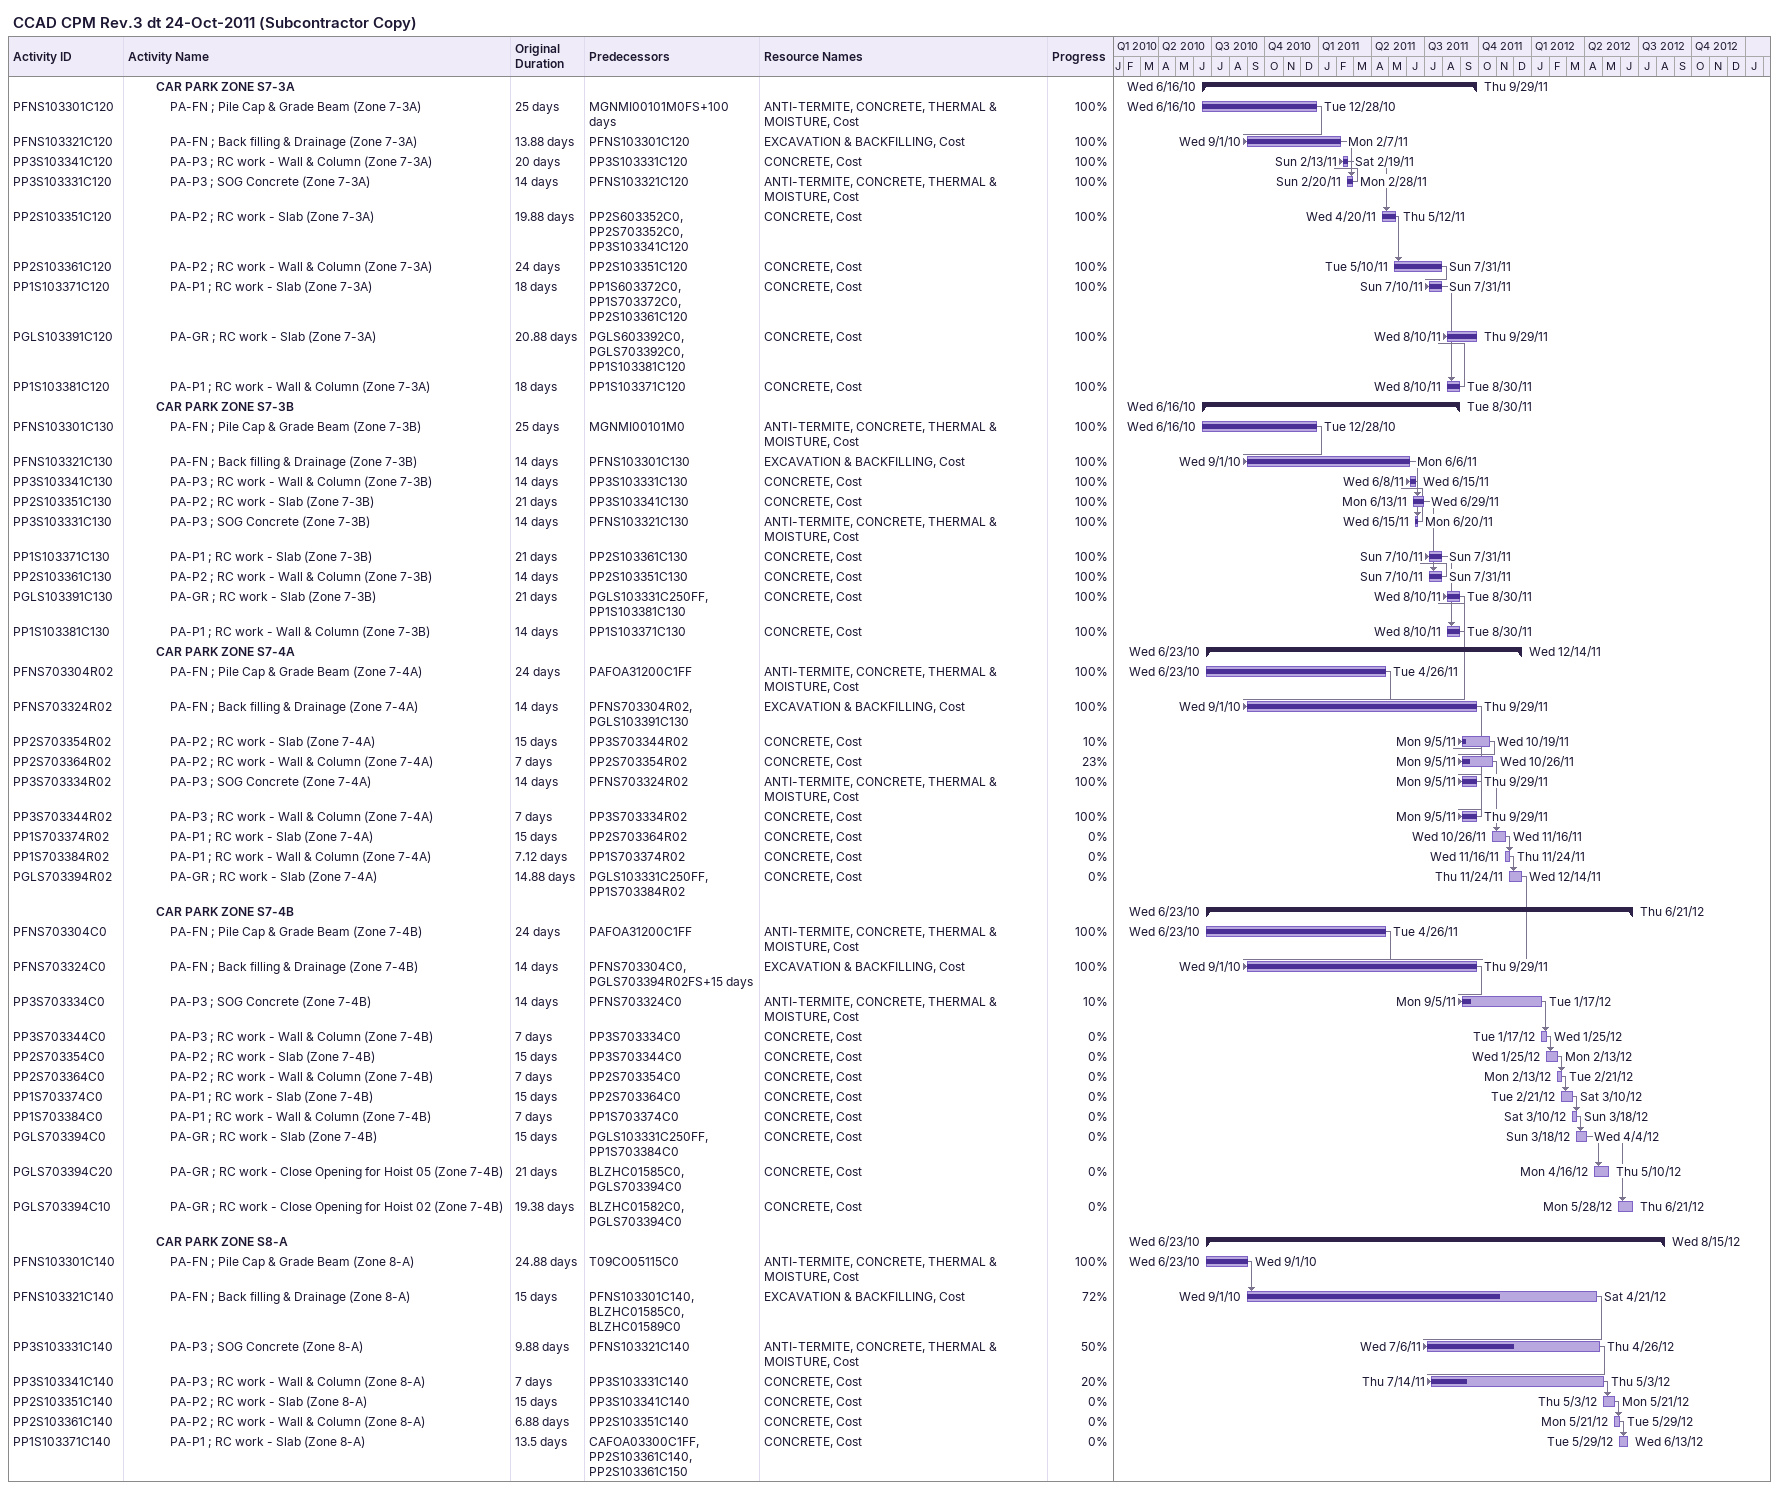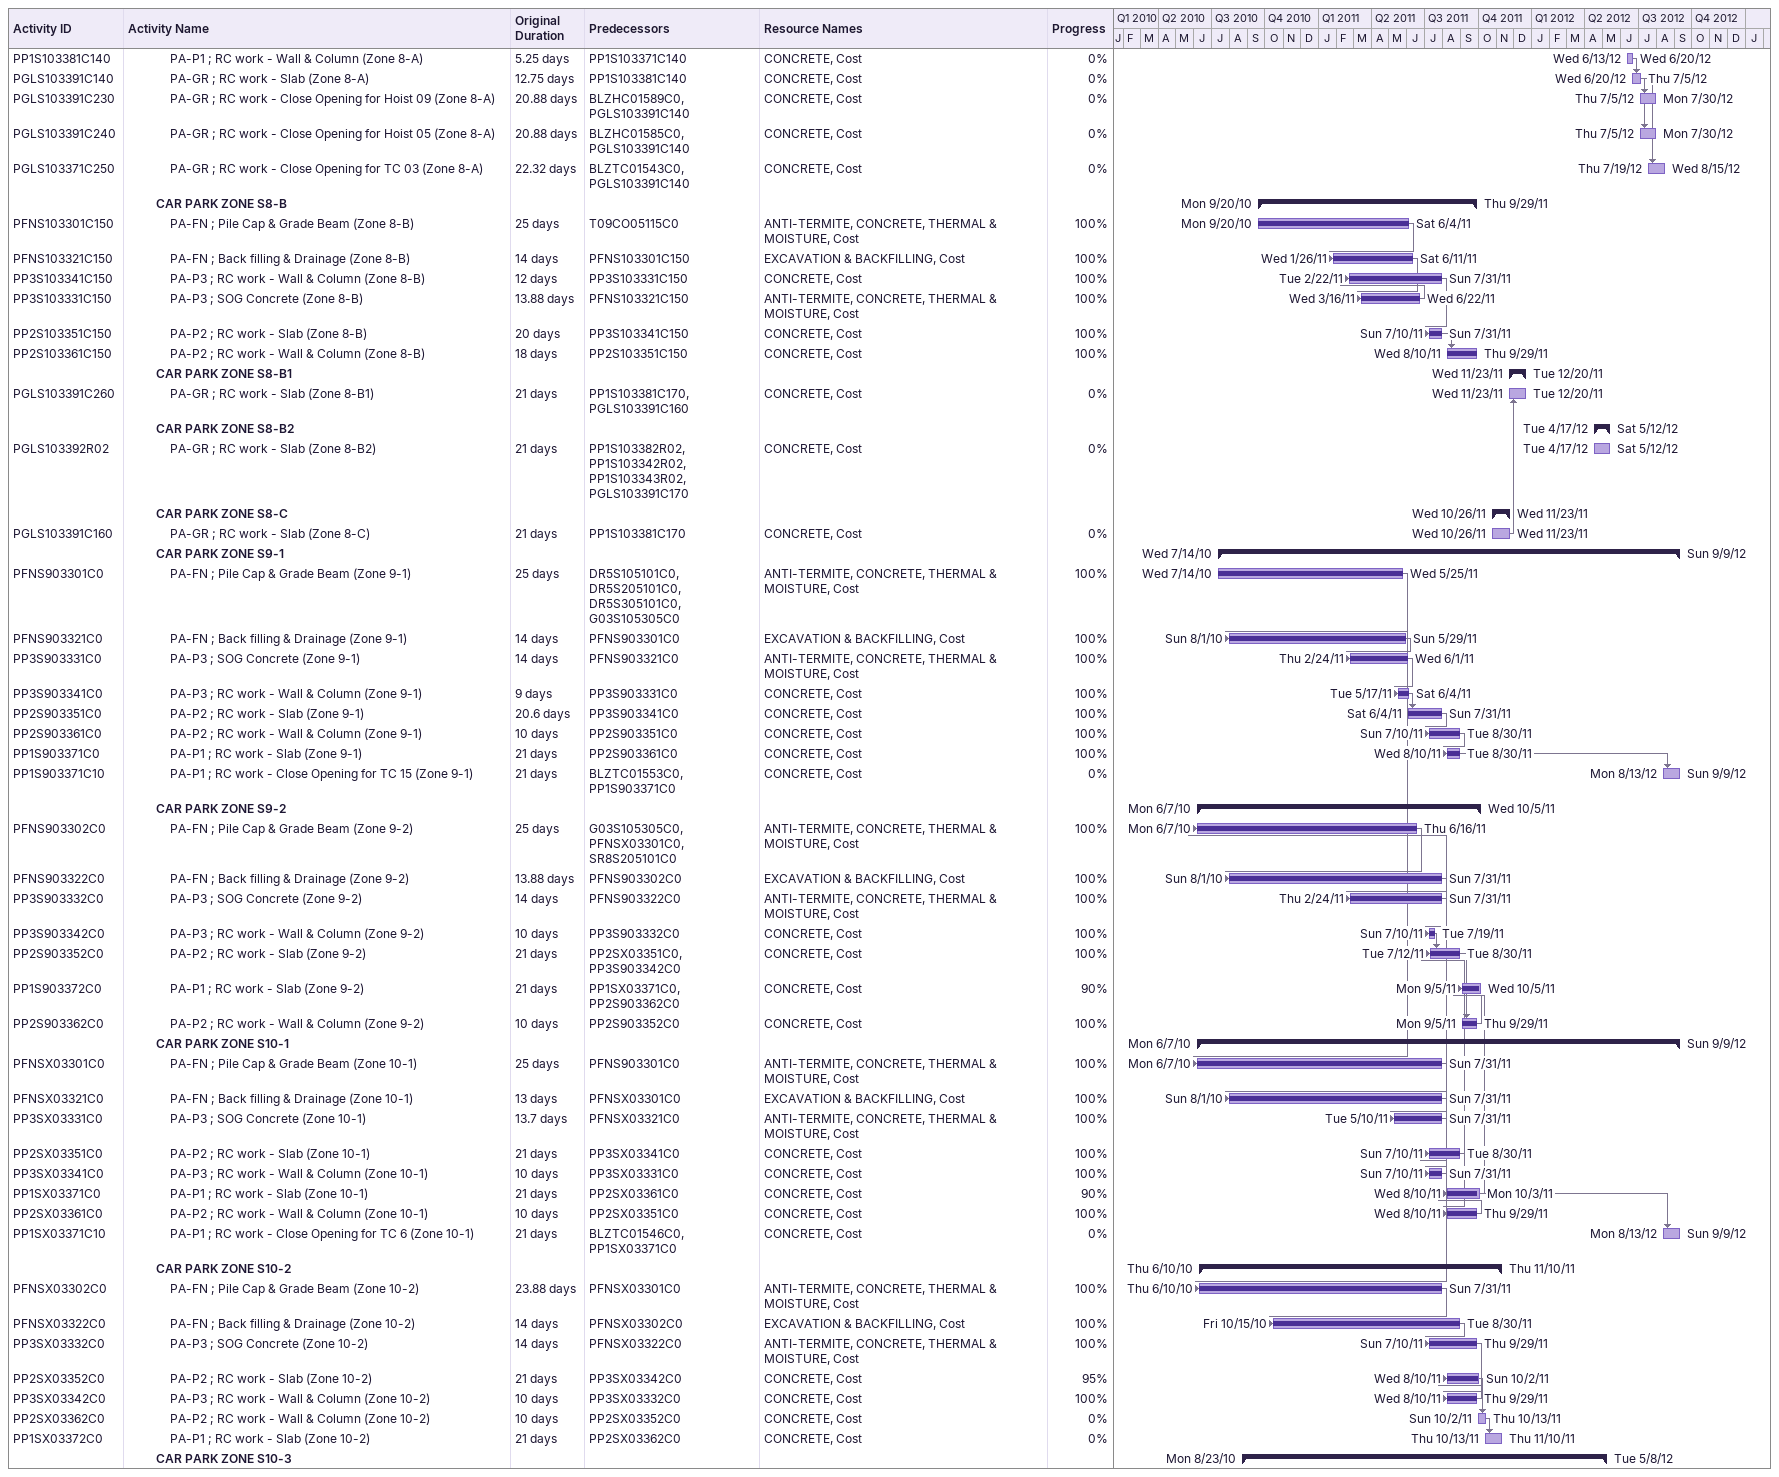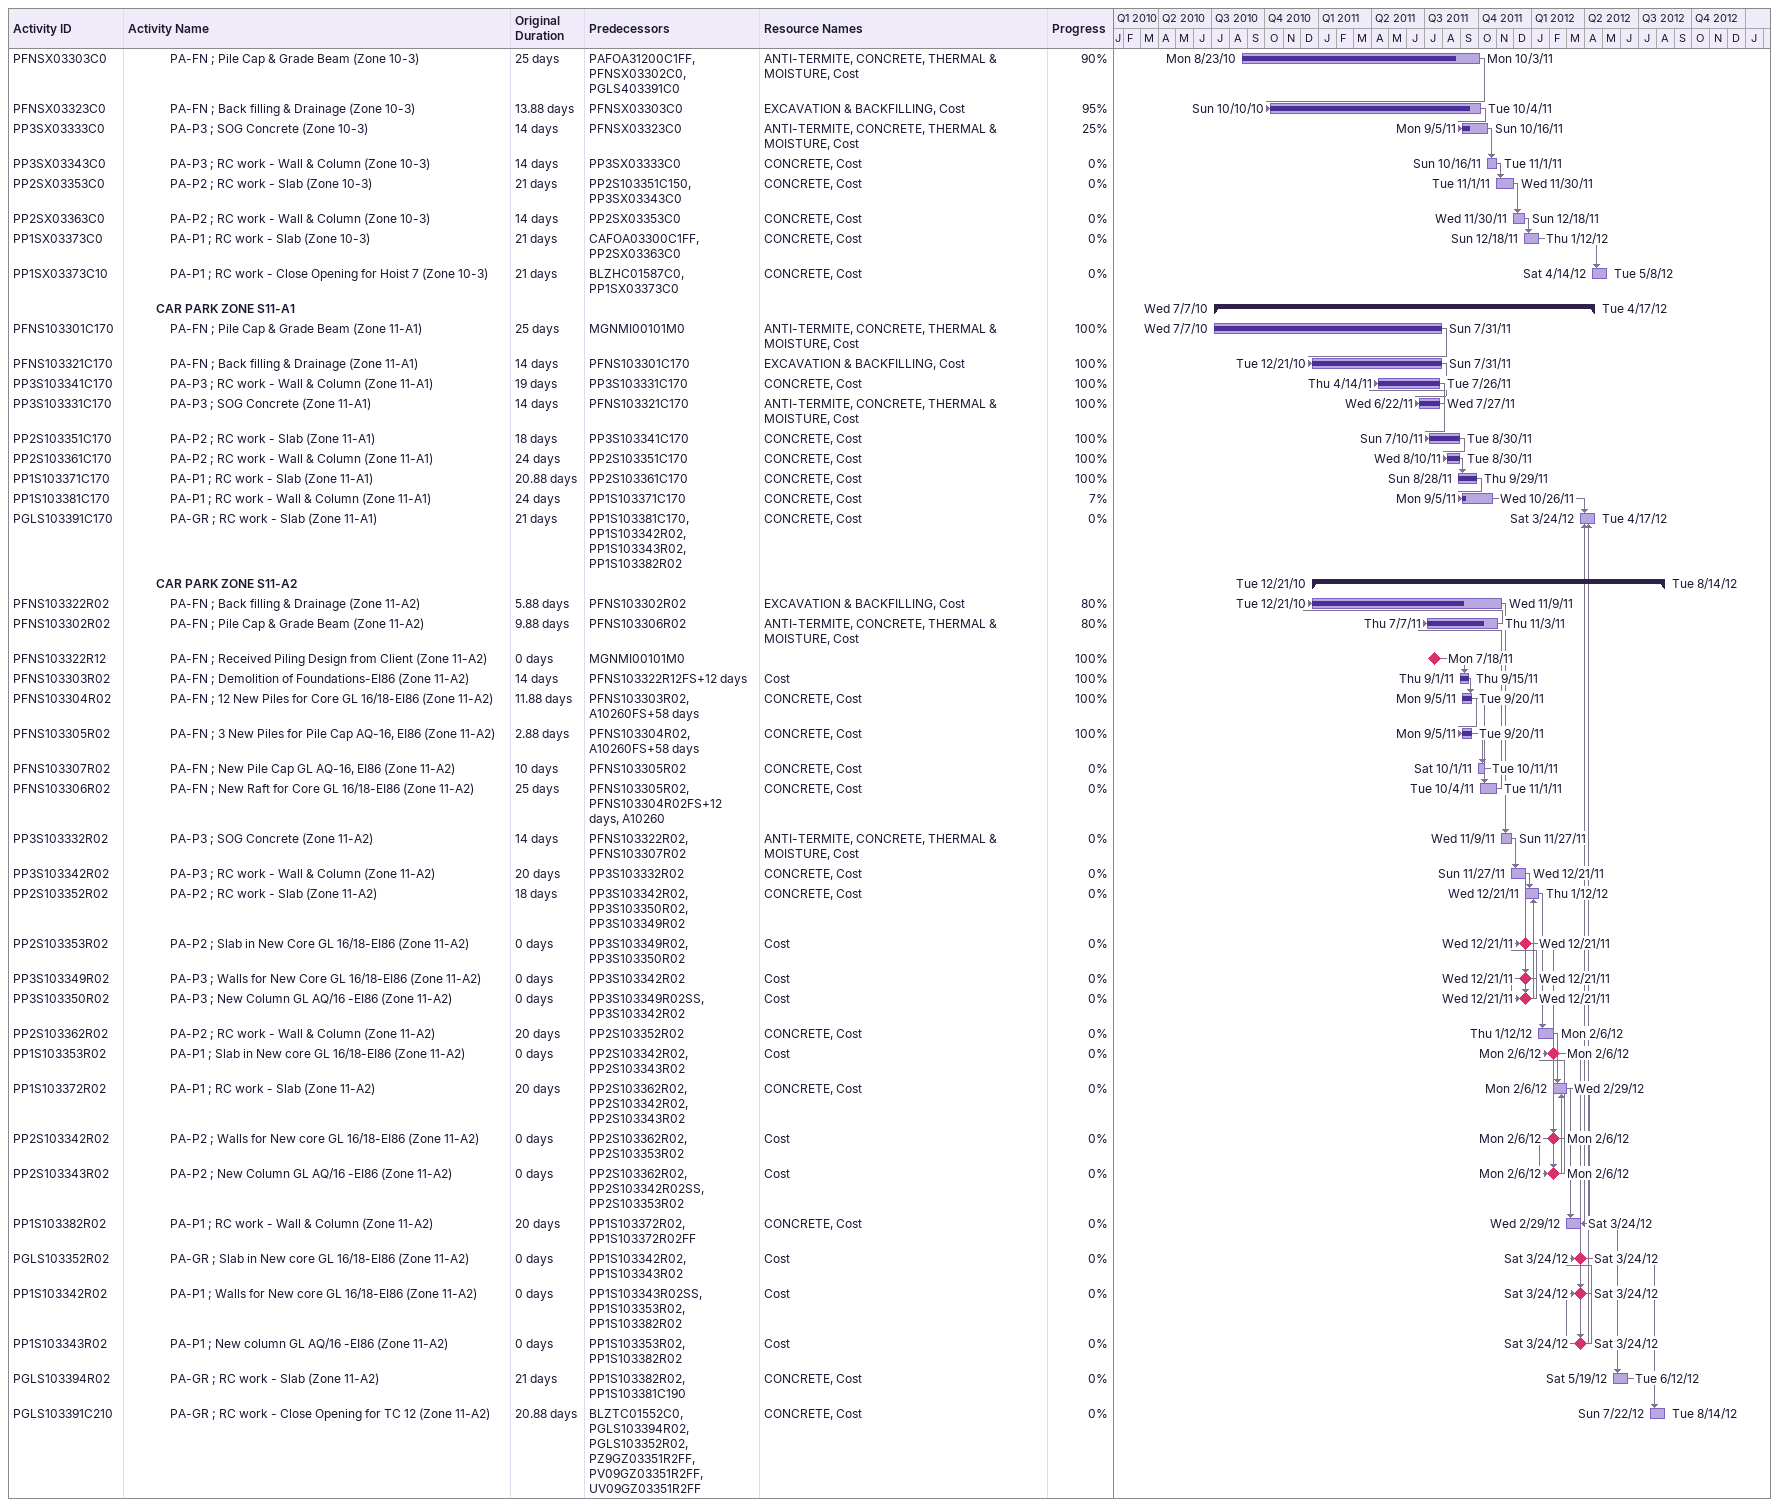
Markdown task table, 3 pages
CCAD CPM Rev.3 dt 24-Oct-2011 (Subcontractor Copy)

| ID | Level | Task | Original duration | Start | Finish | Predecessors | Resources | % complete |
|---|---|---|---|---|---|---|---|---|
|  | 3 | **CAR PARK ZONE S7-3A** |  | 2010-06-16 | 2011-09-29 |  |  |  |
| PFNS103301C120 | 4 | PA-FN ; Pile Cap & Grade Beam (Zone 7-3A) | 25d | 2010-06-16 | 2010-12-28 | MGNMI00101M0FS+100d | ANTI-TERMITE, CONCRETE, THERMAL & MOISTURE, Cost | 100 |
| PFNS103321C120 | 4 | PA-FN ; Back filling & Drainage (Zone 7-3A) | 13.88d | 2010-09-01 | 2011-02-07 | PFNS103301C120 | EXCAVATION & BACKFILLING, Cost | 100 |
| PP3S103341C120 | 4 | PA-P3 ; RC work - Wall & Column (Zone 7-3A) | 20d | 2011-02-13 | 2011-02-19 | PP3S103331C120 | CONCRETE, Cost | 100 |
| PP3S103331C120 | 4 | PA-P3 ; SOG Concrete (Zone 7-3A) | 14d | 2011-02-20 | 2011-02-28 | PFNS103321C120 | ANTI-TERMITE, CONCRETE, THERMAL & MOISTURE, Cost | 100 |
| PP2S103351C120 | 4 | PA-P2 ; RC work - Slab (Zone 7-3A) | 19.88d | 2011-04-20 | 2011-05-12 | PP2S603352C0, PP2S703352C0, PP3S103341C120 | CONCRETE, Cost | 100 |
| PP2S103361C120 | 4 | PA-P2 ; RC work - Wall & Column (Zone 7-3A) | 24d | 2011-05-10 | 2011-07-31 | PP2S103351C120 | CONCRETE, Cost | 100 |
| PP1S103371C120 | 4 | PA-P1 ; RC work - Slab (Zone 7-3A) | 18d | 2011-07-10 | 2011-07-31 | PP1S603372C0, PP1S703372C0, PP2S103361C120 | CONCRETE, Cost | 100 |
| PGLS103391C120 | 4 | PA-GR ; RC work - Slab (Zone 7-3A) | 20.88d | 2011-08-10 | 2011-09-29 | PGLS603392C0, PGLS703392C0, PP1S103381C120 | CONCRETE, Cost | 100 |
| PP1S103381C120 | 4 | PA-P1 ; RC work - Wall & Column (Zone 7-3A) | 18d | 2011-08-10 | 2011-08-30 | PP1S103371C120 | CONCRETE, Cost | 100 |
|  | 3 | **CAR PARK ZONE S7-3B** |  | 2010-06-16 | 2011-08-30 |  |  |  |
| PFNS103301C130 | 4 | PA-FN ; Pile Cap & Grade Beam (Zone 7-3B) | 25d | 2010-06-16 | 2010-12-28 | MGNMI00101M0 | ANTI-TERMITE, CONCRETE, THERMAL & MOISTURE, Cost | 100 |
| PFNS103321C130 | 4 | PA-FN ; Back filling & Drainage (Zone 7-3B) | 14d | 2010-09-01 | 2011-06-06 | PFNS103301C130 | EXCAVATION & BACKFILLING, Cost | 100 |
| PP3S103341C130 | 4 | PA-P3 ; RC work - Wall & Column (Zone 7-3B) | 14d | 2011-06-08 | 2011-06-15 | PP3S103331C130 | CONCRETE, Cost | 100 |
| PP2S103351C130 | 4 | PA-P2 ; RC work - Slab (Zone 7-3B) | 21d | 2011-06-13 | 2011-06-29 | PP3S103341C130 | CONCRETE, Cost | 100 |
| PP3S103331C130 | 4 | PA-P3 ; SOG Concrete (Zone 7-3B) | 14d | 2011-06-15 | 2011-06-20 | PFNS103321C130 | ANTI-TERMITE, CONCRETE, THERMAL & MOISTURE, Cost | 100 |
| PP1S103371C130 | 4 | PA-P1 ; RC work - Slab (Zone 7-3B) | 21d | 2011-07-10 | 2011-07-31 | PP2S103361C130 | CONCRETE, Cost | 100 |
| PP2S103361C130 | 4 | PA-P2 ; RC work - Wall & Column (Zone 7-3B) | 14d | 2011-07-10 | 2011-07-31 | PP2S103351C130 | CONCRETE, Cost | 100 |
| PGLS103391C130 | 4 | PA-GR ; RC work - Slab (Zone 7-3B) | 21d | 2011-08-10 | 2011-08-30 | PGLS103331C250FF, PP1S103381C130 | CONCRETE, Cost | 100 |
| PP1S103381C130 | 4 | PA-P1 ; RC work - Wall & Column (Zone 7-3B) | 14d | 2011-08-10 | 2011-08-30 | PP1S103371C130 | CONCRETE, Cost | 100 |
|  | 3 | **CAR PARK ZONE S7-4A** |  | 2010-06-23 | 2011-12-14 |  |  |  |
| PFNS703304R02 | 4 | PA-FN ; Pile Cap & Grade Beam (Zone 7-4A) | 24d | 2010-06-23 | 2011-04-26 | PAFOA31200C1FF | ANTI-TERMITE, CONCRETE, THERMAL & MOISTURE, Cost | 100 |
| PFNS703324R02 | 4 | PA-FN ; Back filling & Drainage (Zone 7-4A) | 14d | 2010-09-01 | 2011-09-29 | PFNS703304R02, PGLS103391C130 | EXCAVATION & BACKFILLING, Cost | 100 |
| PP2S703354R02 | 4 | PA-P2 ; RC work - Slab (Zone 7-4A) | 15d | 2011-09-05 | 2011-10-19 | PP3S703344R02 | CONCRETE, Cost | 10 |
| PP2S703364R02 | 4 | PA-P2 ; RC work - Wall & Column (Zone 7-4A) | 7d | 2011-09-05 | 2011-10-26 | PP2S703354R02 | CONCRETE, Cost | 23 |
| PP3S703334R02 | 4 | PA-P3 ; SOG Concrete (Zone 7-4A) | 14d | 2011-09-05 | 2011-09-29 | PFNS703324R02 | ANTI-TERMITE, CONCRETE, THERMAL & MOISTURE, Cost | 100 |
| PP3S703344R02 | 4 | PA-P3 ; RC work - Wall & Column (Zone 7-4A) | 7d | 2011-09-05 | 2011-09-29 | PP3S703334R02 | CONCRETE, Cost | 100 |
| PP1S703374R02 | 4 | PA-P1 ; RC work - Slab (Zone 7-4A) | 15d | 2011-10-26 | 2011-11-16 | PP2S703364R02 | CONCRETE, Cost | 0 |
| PP1S703384R02 | 4 | PA-P1 ; RC work - Wall & Column (Zone 7-4A) | 7.12d | 2011-11-16 | 2011-11-24 | PP1S703374R02 | CONCRETE, Cost | 0 |
| PGLS703394R02 | 4 | PA-GR ; RC work - Slab (Zone 7-4A) | 14.88d | 2011-11-24 | 2011-12-14 | PGLS103331C250FF, PP1S703384R02 | CONCRETE, Cost | 0 |
|  | 3 | **CAR PARK ZONE S7-4B** |  | 2010-06-23 | 2012-06-21 |  |  |  |
| PFNS703304C0 | 4 | PA-FN ; Pile Cap & Grade Beam (Zone 7-4B) | 24d | 2010-06-23 | 2011-04-26 | PAFOA31200C1FF | ANTI-TERMITE, CONCRETE, THERMAL & MOISTURE, Cost | 100 |
| PFNS703324C0 | 4 | PA-FN ; Back filling & Drainage (Zone 7-4B) | 14d | 2010-09-01 | 2011-09-29 | PFNS703304C0, PGLS703394R02FS+15d | EXCAVATION & BACKFILLING, Cost | 100 |
| PP3S703334C0 | 4 | PA-P3 ; SOG Concrete (Zone 7-4B) | 14d | 2011-09-05 | 2012-01-17 | PFNS703324C0 | ANTI-TERMITE, CONCRETE, THERMAL & MOISTURE, Cost | 10 |
| PP3S703344C0 | 4 | PA-P3 ; RC work - Wall & Column (Zone 7-4B) | 7d | 2012-01-17 | 2012-01-25 | PP3S703334C0 | CONCRETE, Cost | 0 |
| PP2S703354C0 | 4 | PA-P2 ; RC work - Slab (Zone 7-4B) | 15d | 2012-01-25 | 2012-02-13 | PP3S703344C0 | CONCRETE, Cost | 0 |
| PP2S703364C0 | 4 | PA-P2 ; RC work - Wall & Column (Zone 7-4B) | 7d | 2012-02-13 | 2012-02-21 | PP2S703354C0 | CONCRETE, Cost | 0 |
| PP1S703374C0 | 4 | PA-P1 ; RC work - Slab (Zone 7-4B) | 15d | 2012-02-21 | 2012-03-10 | PP2S703364C0 | CONCRETE, Cost | 0 |
| PP1S703384C0 | 4 | PA-P1 ; RC work - Wall & Column (Zone 7-4B) | 7d | 2012-03-10 | 2012-03-18 | PP1S703374C0 | CONCRETE, Cost | 0 |
| PGLS703394C0 | 4 | PA-GR ; RC work - Slab (Zone 7-4B) | 15d | 2012-03-18 | 2012-04-04 | PGLS103331C250FF, PP1S703384C0 | CONCRETE, Cost | 0 |
| PGLS703394C20 | 4 | PA-GR ; RC work - Close Opening for Hoist 05 (Zone 7-4B) | 21d | 2012-04-16 | 2012-05-10 | BLZHC01585C0, PGLS703394C0 | CONCRETE, Cost | 0 |
| PGLS703394C10 | 4 | PA-GR ; RC work - Close Opening for Hoist 02 (Zone 7-4B) | 19.38d | 2012-05-28 | 2012-06-21 | BLZHC01582C0, PGLS703394C0 | CONCRETE, Cost | 0 |
|  | 3 | **CAR PARK ZONE S8-A** |  | 2010-06-23 | 2012-08-15 |  |  |  |
| PFNS103301C140 | 4 | PA-FN ; Pile Cap & Grade Beam (Zone 8-A) | 24.88d | 2010-06-23 | 2010-09-01 | T09CO05115C0 | ANTI-TERMITE, CONCRETE, THERMAL & MOISTURE, Cost | 100 |
| PFNS103321C140 | 4 | PA-FN ; Back filling & Drainage (Zone 8-A) | 15d | 2010-09-01 | 2012-04-21 | PFNS103301C140, BLZHC01585C0, BLZHC01589C0 | EXCAVATION & BACKFILLING, Cost | 72 |
| PP3S103331C140 | 4 | PA-P3 ; SOG Concrete (Zone 8-A) | 9.88d | 2011-07-06 | 2012-04-26 | PFNS103321C140 | ANTI-TERMITE, CONCRETE, THERMAL & MOISTURE, Cost | 50 |
| PP3S103341C140 | 4 | PA-P3 ; RC work - Wall & Column (Zone 8-A) | 7d | 2011-07-14 | 2012-05-03 | PP3S103331C140 | CONCRETE, Cost | 20 |
| PP2S103351C140 | 4 | PA-P2 ; RC work - Slab (Zone 8-A) | 15d | 2012-05-03 | 2012-05-21 | PP3S103341C140 | CONCRETE, Cost | 0 |
| PP2S103361C140 | 4 | PA-P2 ; RC work - Wall & Column (Zone 8-A) | 6.88d | 2012-05-21 | 2012-05-29 | PP2S103351C140 | CONCRETE, Cost | 0 |
| PP1S103371C140 | 4 | PA-P1 ; RC work - Slab (Zone 8-A) | 13.5d | 2012-05-29 | 2012-06-13 | CAFOA03300C1FF, PP2S103361C140, PP2S103361C150 | CONCRETE, Cost | 0 |
| PP1S103381C140 | 4 | PA-P1 ; RC work - Wall & Column (Zone 8-A) | 5.25d | 2012-06-13 | 2012-06-20 | PP1S103371C140 | CONCRETE, Cost | 0 |
| PGLS103391C140 | 4 | PA-GR ; RC work - Slab (Zone 8-A) | 12.75d | 2012-06-20 | 2012-07-05 | PP1S103381C140 | CONCRETE, Cost | 0 |
| PGLS103391C230 | 4 | PA-GR ; RC work - Close Opening for Hoist 09 (Zone 8-A) | 20.88d | 2012-07-05 | 2012-07-30 | BLZHC01589C0, PGLS103391C140 | CONCRETE, Cost | 0 |
| PGLS103391C240 | 4 | PA-GR ; RC work - Close Opening for Hoist 05 (Zone 8-A) | 20.88d | 2012-07-05 | 2012-07-30 | BLZHC01585C0, PGLS103391C140 | CONCRETE, Cost | 0 |
| PGLS103371C250 | 4 | PA-GR ; RC work - Close Opening for TC 03 (Zone 8-A) | 22.32d | 2012-07-19 | 2012-08-15 | BLZTC01543C0, PGLS103391C140 | CONCRETE, Cost | 0 |
|  | 3 | **CAR PARK ZONE S8-B** |  | 2010-09-20 | 2011-09-29 |  |  |  |
| PFNS103301C150 | 4 | PA-FN ; Pile Cap & Grade Beam (Zone 8-B) | 25d | 2010-09-20 | 2011-06-04 | T09CO05115C0 | ANTI-TERMITE, CONCRETE, THERMAL & MOISTURE, Cost | 100 |
| PFNS103321C150 | 4 | PA-FN ; Back filling & Drainage (Zone 8-B) | 14d | 2011-01-26 | 2011-06-11 | PFNS103301C150 | EXCAVATION & BACKFILLING, Cost | 100 |
| PP3S103341C150 | 4 | PA-P3 ; RC work - Wall & Column (Zone 8-B) | 12d | 2011-02-22 | 2011-07-31 | PP3S103331C150 | CONCRETE, Cost | 100 |
| PP3S103331C150 | 4 | PA-P3 ; SOG Concrete (Zone 8-B) | 13.88d | 2011-03-16 | 2011-06-22 | PFNS103321C150 | ANTI-TERMITE, CONCRETE, THERMAL & MOISTURE, Cost | 100 |
| PP2S103351C150 | 4 | PA-P2 ; RC work - Slab (Zone 8-B) | 20d | 2011-07-10 | 2011-07-31 | PP3S103341C150 | CONCRETE, Cost | 100 |
| PP2S103361C150 | 4 | PA-P2 ; RC work - Wall & Column (Zone 8-B) | 18d | 2011-08-10 | 2011-09-29 | PP2S103351C150 | CONCRETE, Cost | 100 |
|  | 3 | **CAR PARK ZONE S8-B1** |  | 2011-11-23 | 2011-12-20 |  |  |  |
| PGLS103391C260 | 4 | PA-GR ; RC work - Slab (Zone 8-B1) | 21d | 2011-11-23 | 2011-12-20 | PP1S103381C170, PGLS103391C160 | CONCRETE, Cost | 0 |
|  | 3 | **CAR PARK ZONE S8-B2** |  | 2012-04-17 | 2012-05-12 |  |  |  |
| PGLS103392R02 | 4 | PA-GR ; RC work - Slab (Zone 8-B2) | 21d | 2012-04-17 | 2012-05-12 | PP1S103382R02, PP1S103342R02, PP1S103343R02, PGLS103391C170 | CONCRETE, Cost | 0 |
|  | 3 | **CAR PARK ZONE S8-C** |  | 2011-10-26 | 2011-11-23 |  |  |  |
| PGLS103391C160 | 4 | PA-GR ; RC work - Slab (Zone 8-C) | 21d | 2011-10-26 | 2011-11-23 | PP1S103381C170 | CONCRETE, Cost | 0 |
|  | 3 | **CAR PARK ZONE S9-1** |  | 2010-07-14 | 2012-09-09 |  |  |  |
| PFNS903301C0 | 4 | PA-FN ; Pile Cap & Grade Beam (Zone 9-1) | 25d | 2010-07-14 | 2011-05-25 | DR5S105101C0, DR5S205101C0, DR5S305101C0, G03S105305C0 | ANTI-TERMITE, CONCRETE, THERMAL & MOISTURE, Cost | 100 |
| PFNS903321C0 | 4 | PA-FN ; Back filling & Drainage (Zone 9-1) | 14d | 2010-08-01 | 2011-05-29 | PFNS903301C0 | EXCAVATION & BACKFILLING, Cost | 100 |
| PP3S903331C0 | 4 | PA-P3 ; SOG Concrete (Zone 9-1) | 14d | 2011-02-24 | 2011-06-01 | PFNS903321C0 | ANTI-TERMITE, CONCRETE, THERMAL & MOISTURE, Cost | 100 |
| PP3S903341C0 | 4 | PA-P3 ; RC work - Wall & Column (Zone 9-1) | 9d | 2011-05-17 | 2011-06-04 | PP3S903331C0 | CONCRETE, Cost | 100 |
| PP2S903351C0 | 4 | PA-P2 ; RC work - Slab (Zone 9-1) | 20.6d | 2011-06-04 | 2011-07-31 | PP3S903341C0 | CONCRETE, Cost | 100 |
| PP2S903361C0 | 4 | PA-P2 ; RC work - Wall & Column (Zone 9-1) | 10d | 2011-07-10 | 2011-08-30 | PP2S903351C0 | CONCRETE, Cost | 100 |
| PP1S903371C0 | 4 | PA-P1 ; RC work - Slab (Zone 9-1) | 21d | 2011-08-10 | 2011-08-30 | PP2S903361C0 | CONCRETE, Cost | 100 |
| PP1S903371C10 | 4 | PA-P1 ; RC work - Close Opening for TC 15 (Zone 9-1) | 21d | 2012-08-13 | 2012-09-09 | BLZTC01553C0, PP1S903371C0 | CONCRETE, Cost | 0 |
|  | 3 | **CAR PARK ZONE S9-2** |  | 2010-06-07 | 2011-10-05 |  |  |  |
| PFNS903302C0 | 4 | PA-FN ; Pile Cap & Grade Beam (Zone 9-2) | 25d | 2010-06-07 | 2011-06-16 | G03S105305C0, PFNSX03301C0, SR8S205101C0 | ANTI-TERMITE, CONCRETE, THERMAL & MOISTURE, Cost | 100 |
| PFNS903322C0 | 4 | PA-FN ; Back filling & Drainage (Zone 9-2) | 13.88d | 2010-08-01 | 2011-07-31 | PFNS903302C0 | EXCAVATION & BACKFILLING, Cost | 100 |
| PP3S903332C0 | 4 | PA-P3 ; SOG Concrete (Zone 9-2) | 14d | 2011-02-24 | 2011-07-31 | PFNS903322C0 | ANTI-TERMITE, CONCRETE, THERMAL & MOISTURE, Cost | 100 |
| PP3S903342C0 | 4 | PA-P3 ; RC work - Wall & Column (Zone 9-2) | 10d | 2011-07-10 | 2011-07-19 | PP3S903332C0 | CONCRETE, Cost | 100 |
| PP2S903352C0 | 4 | PA-P2 ; RC work - Slab (Zone 9-2) | 21d | 2011-07-12 | 2011-08-30 | PP2SX03351C0, PP3S903342C0 | CONCRETE, Cost | 100 |
| PP1S903372C0 | 4 | PA-P1 ; RC work - Slab (Zone 9-2) | 21d | 2011-09-05 | 2011-10-05 | PP1SX03371C0, PP2S903362C0 | CONCRETE, Cost | 90 |
| PP2S903362C0 | 4 | PA-P2 ; RC work - Wall & Column (Zone 9-2) | 10d | 2011-09-05 | 2011-09-29 | PP2S903352C0 | CONCRETE, Cost | 100 |
|  | 3 | **CAR PARK ZONE S10-1** |  | 2010-06-07 | 2012-09-09 |  |  |  |
| PFNSX03301C0 | 4 | PA-FN ; Pile Cap & Grade Beam (Zone 10-1) | 25d | 2010-06-07 | 2011-07-31 | PFNS903301C0 | ANTI-TERMITE, CONCRETE, THERMAL & MOISTURE, Cost | 100 |
| PFNSX03321C0 | 4 | PA-FN ; Back filling & Drainage (Zone 10-1) | 13d | 2010-08-01 | 2011-07-31 | PFNSX03301C0 | EXCAVATION & BACKFILLING, Cost | 100 |
| PP3SX03331C0 | 4 | PA-P3 ; SOG Concrete (Zone 10-1) | 13.7d | 2011-05-10 | 2011-07-31 | PFNSX03321C0 | ANTI-TERMITE, CONCRETE, THERMAL & MOISTURE, Cost | 100 |
| PP2SX03351C0 | 4 | PA-P2 ; RC work - Slab (Zone 10-1) | 21d | 2011-07-10 | 2011-08-30 | PP3SX03341C0 | CONCRETE, Cost | 100 |
| PP3SX03341C0 | 4 | PA-P3 ; RC work - Wall & Column (Zone 10-1) | 10d | 2011-07-10 | 2011-07-31 | PP3SX03331C0 | CONCRETE, Cost | 100 |
| PP1SX03371C0 | 4 | PA-P1 ; RC work - Slab (Zone 10-1) | 21d | 2011-08-10 | 2011-10-03 | PP2SX03361C0 | CONCRETE, Cost | 90 |
| PP2SX03361C0 | 4 | PA-P2 ; RC work - Wall & Column (Zone 10-1) | 10d | 2011-08-10 | 2011-09-29 | PP2SX03351C0 | CONCRETE, Cost | 100 |
| PP1SX03371C10 | 4 | PA-P1 ; RC work - Close Opening for TC 6 (Zone 10-1) | 21d | 2012-08-13 | 2012-09-09 | BLZTC01546C0, PP1SX03371C0 | CONCRETE, Cost | 0 |
|  | 3 | **CAR PARK ZONE S10-2** |  | 2010-06-10 | 2011-11-10 |  |  |  |
| PFNSX03302C0 | 4 | PA-FN ; Pile Cap & Grade Beam (Zone 10-2) | 23.88d | 2010-06-10 | 2011-07-31 | PFNSX03301C0 | ANTI-TERMITE, CONCRETE, THERMAL & MOISTURE, Cost | 100 |
| PFNSX03322C0 | 4 | PA-FN ; Back filling & Drainage (Zone 10-2) | 14d | 2010-10-15 | 2011-08-30 | PFNSX03302C0 | EXCAVATION & BACKFILLING, Cost | 100 |
| PP3SX03332C0 | 4 | PA-P3 ; SOG Concrete (Zone 10-2) | 14d | 2011-07-10 | 2011-09-29 | PFNSX03322C0 | ANTI-TERMITE, CONCRETE, THERMAL & MOISTURE, Cost | 100 |
| PP2SX03352C0 | 4 | PA-P2 ; RC work - Slab (Zone 10-2) | 21d | 2011-08-10 | 2011-10-02 | PP3SX03342C0 | CONCRETE, Cost | 95 |
| PP3SX03342C0 | 4 | PA-P3 ; RC work - Wall & Column (Zone 10-2) | 10d | 2011-08-10 | 2011-09-29 | PP3SX03332C0 | CONCRETE, Cost | 100 |
| PP2SX03362C0 | 4 | PA-P2 ; RC work - Wall & Column (Zone 10-2) | 10d | 2011-10-02 | 2011-10-13 | PP2SX03352C0 | CONCRETE, Cost | 0 |
| PP1SX03372C0 | 4 | PA-P1 ; RC work - Slab (Zone 10-2) | 21d | 2011-10-13 | 2011-11-10 | PP2SX03362C0 | CONCRETE, Cost | 0 |
|  | 3 | **CAR PARK ZONE S10-3** |  | 2010-08-23 | 2012-05-08 |  |  |  |
| PFNSX03303C0 | 4 | PA-FN ; Pile Cap & Grade Beam (Zone 10-3) | 25d | 2010-08-23 | 2011-10-03 | PAFOA31200C1FF, PFNSX03302C0, PGLS403391C0 | ANTI-TERMITE, CONCRETE, THERMAL & MOISTURE, Cost | 90 |
| PFNSX03323C0 | 4 | PA-FN ; Back filling & Drainage (Zone 10-3) | 13.88d | 2010-10-10 | 2011-10-04 | PFNSX03303C0 | EXCAVATION & BACKFILLING, Cost | 95 |
| PP3SX03333C0 | 4 | PA-P3 ; SOG Concrete (Zone 10-3) | 14d | 2011-09-05 | 2011-10-16 | PFNSX03323C0 | ANTI-TERMITE, CONCRETE, THERMAL & MOISTURE, Cost | 25 |
| PP3SX03343C0 | 4 | PA-P3 ; RC work - Wall & Column (Zone 10-3) | 14d | 2011-10-16 | 2011-11-01 | PP3SX03333C0 | CONCRETE, Cost | 0 |
| PP2SX03353C0 | 4 | PA-P2 ; RC work - Slab (Zone 10-3) | 21d | 2011-11-01 | 2011-11-30 | PP2S103351C150, PP3SX03343C0 | CONCRETE, Cost | 0 |
| PP2SX03363C0 | 4 | PA-P2 ; RC work - Wall & Column (Zone 10-3) | 14d | 2011-11-30 | 2011-12-18 | PP2SX03353C0 | CONCRETE, Cost | 0 |
| PP1SX03373C0 | 4 | PA-P1 ; RC work - Slab (Zone 10-3) | 21d | 2011-12-18 | 2012-01-12 | CAFOA03300C1FF, PP2SX03363C0 | CONCRETE, Cost | 0 |
| PP1SX03373C10 | 4 | PA-P1 ; RC work - Close Opening for Hoist 7 (Zone 10-3) | 21d | 2012-04-14 | 2012-05-08 | BLZHC01587C0, PP1SX03373C0 | CONCRETE, Cost | 0 |
|  | 3 | **CAR PARK ZONE S11-A1** |  | 2010-07-07 | 2012-04-17 |  |  |  |
| PFNS103301C170 | 4 | PA-FN ; Pile Cap & Grade Beam (Zone 11-A1) | 25d | 2010-07-07 | 2011-07-31 | MGNMI00101M0 | ANTI-TERMITE, CONCRETE, THERMAL & MOISTURE, Cost | 100 |
| PFNS103321C170 | 4 | PA-FN ; Back filling & Drainage (Zone 11-A1) | 14d | 2010-12-21 | 2011-07-31 | PFNS103301C170 | EXCAVATION & BACKFILLING, Cost | 100 |
| PP3S103341C170 | 4 | PA-P3 ; RC work - Wall & Column (Zone 11-A1) | 19d | 2011-04-14 | 2011-07-26 | PP3S103331C170 | CONCRETE, Cost | 100 |
| PP3S103331C170 | 4 | PA-P3 ; SOG Concrete (Zone 11-A1) | 14d | 2011-06-22 | 2011-07-27 | PFNS103321C170 | ANTI-TERMITE, CONCRETE, THERMAL & MOISTURE, Cost | 100 |
| PP2S103351C170 | 4 | PA-P2 ; RC work - Slab (Zone 11-A1) | 18d | 2011-07-10 | 2011-08-30 | PP3S103341C170 | CONCRETE, Cost | 100 |
| PP2S103361C170 | 4 | PA-P2 ; RC work - Wall & Column (Zone 11-A1) | 24d | 2011-08-10 | 2011-08-30 | PP2S103351C170 | CONCRETE, Cost | 100 |
| PP1S103371C170 | 4 | PA-P1 ; RC work - Slab (Zone 11-A1) | 20.88d | 2011-08-28 | 2011-09-29 | PP2S103361C170 | CONCRETE, Cost | 100 |
| PP1S103381C170 | 4 | PA-P1 ; RC work - Wall & Column (Zone 11-A1) | 24d | 2011-09-05 | 2011-10-26 | PP1S103371C170 | CONCRETE, Cost | 7 |
| PGLS103391C170 | 4 | PA-GR ; RC work - Slab (Zone 11-A1) | 21d | 2012-03-24 | 2012-04-17 | PP1S103381C170, PP1S103342R02, PP1S103343R02, PP1S103382R02 | CONCRETE, Cost | 0 |
|  | 3 | **CAR PARK ZONE S11-A2** |  | 2010-12-21 | 2012-08-14 |  |  |  |
| PFNS103322R02 | 4 | PA-FN ; Back filling & Drainage (Zone 11-A2) | 5.88d | 2010-12-21 | 2011-11-09 | PFNS103302R02 | EXCAVATION & BACKFILLING, Cost | 80 |
| PFNS103302R02 | 4 | PA-FN ; Pile Cap & Grade Beam (Zone 11-A2) | 9.88d | 2011-07-07 | 2011-11-03 | PFNS103306R02 | ANTI-TERMITE, CONCRETE, THERMAL & MOISTURE, Cost | 80 |
| PFNS103322R12 | 4 | PA-FN ; Received Piling Design from Client (Zone 11-A2) | 0d | 2011-07-18 | 2011-07-18 | MGNMI00101M0 |  | 100 |
| PFNS103303R02 | 4 | PA-FN ; Demolition of Foundations-EI86 (Zone 11-A2) | 14d | 2011-09-01 | 2011-09-15 | PFNS103322R12FS+12d | Cost | 100 |
| PFNS103304R02 | 4 | PA-FN ; 12 New Piles for Core GL 16/18-EI86 (Zone 11-A2) | 11.88d | 2011-09-05 | 2011-09-20 | PFNS103303R02, A10260FS+58d | CONCRETE, Cost | 100 |
| PFNS103305R02 | 4 | PA-FN ; 3 New Piles for Pile Cap AQ-16, EI86 (Zone 11-A2) | 2.88d | 2011-09-05 | 2011-09-20 | PFNS103304R02, A10260FS+58d | CONCRETE, Cost | 100 |
| PFNS103307R02 | 4 | PA-FN ; New Pile Cap GL AQ-16, EI86 (Zone 11-A2) | 10d | 2011-10-01 | 2011-10-11 | PFNS103305R02 | CONCRETE, Cost | 0 |
| PFNS103306R02 | 4 | PA-FN ; New Raft for Core GL 16/18-EI86 (Zone 11-A2) | 25d | 2011-10-04 | 2011-11-01 | PFNS103305R02, PFNS103304R02FS+12d, A10260 | CONCRETE, Cost | 0 |
| PP3S103332R02 | 4 | PA-P3 ; SOG Concrete (Zone 11-A2) | 14d | 2011-11-09 | 2011-11-27 | PFNS103322R02, PFNS103307R02 | ANTI-TERMITE, CONCRETE, THERMAL & MOISTURE, Cost | 0 |
| PP3S103342R02 | 4 | PA-P3 ; RC work - Wall & Column (Zone 11-A2) | 20d | 2011-11-27 | 2011-12-21 | PP3S103332R02 | CONCRETE, Cost | 0 |
| PP2S103352R02 | 4 | PA-P2 ; RC work - Slab (Zone 11-A2) | 18d | 2011-12-21 | 2012-01-12 | PP3S103342R02, PP3S103350R02, PP3S103349R02 | CONCRETE, Cost | 0 |
| PP2S103353R02 | 4 | PA-P2 ; Slab in New Core GL 16/18-EI86 (Zone 11-A2) | 0d | 2011-12-21 | 2011-12-21 | PP3S103349R02, PP3S103350R02 | Cost | 0 |
| PP3S103349R02 | 4 | PA-P3 ; Walls for New Core GL 16/18-EI86 (Zone 11-A2) | 0d | 2011-12-21 | 2011-12-21 | PP3S103342R02 | Cost | 0 |
| PP3S103350R02 | 4 | PA-P3 ; New Column GL AQ/16 -EI86 (Zone 11-A2) | 0d | 2011-12-21 | 2011-12-21 | PP3S103349R02SS, PP3S103342R02 | Cost | 0 |
| PP2S103362R02 | 4 | PA-P2 ; RC work - Wall & Column (Zone 11-A2) | 20d | 2012-01-12 | 2012-02-06 | PP2S103352R02 | CONCRETE, Cost | 0 |
| PP1S103353R02 | 4 | PA-P1 ; Slab in New core GL 16/18-EI86 (Zone 11-A2) | 0d | 2012-02-06 | 2012-02-06 | PP2S103342R02, PP2S103343R02 | Cost | 0 |
| PP1S103372R02 | 4 | PA-P1 ; RC work - Slab (Zone 11-A2) | 20d | 2012-02-06 | 2012-02-29 | PP2S103362R02, PP2S103342R02, PP2S103343R02 | CONCRETE, Cost | 0 |
| PP2S103342R02 | 4 | PA-P2 ; Walls for New core GL 16/18-EI86 (Zone 11-A2) | 0d | 2012-02-06 | 2012-02-06 | PP2S103362R02, PP2S103353R02 | Cost | 0 |
| PP2S103343R02 | 4 | PA-P2 ; New Column GL AQ/16 -EI86 (Zone 11-A2) | 0d | 2012-02-06 | 2012-02-06 | PP2S103362R02, PP2S103342R02SS, PP2S103353R02 | Cost | 0 |
| PP1S103382R02 | 4 | PA-P1 ; RC work - Wall & Column (Zone 11-A2) | 20d | 2012-02-29 | 2012-03-24 | PP1S103372R02, PP1S103372R02FF | CONCRETE, Cost | 0 |
| PGLS103352R02 | 4 | PA-GR ; Slab in New core GL 16/18-EI86 (Zone 11-A2) | 0d | 2012-03-24 | 2012-03-24 | PP1S103342R02, PP1S103343R02 | Cost | 0 |
| PP1S103342R02 | 4 | PA-P1 ; Walls for New core GL 16/18-EI86 (Zone 11-A2) | 0d | 2012-03-24 | 2012-03-24 | PP1S103343R02SS, PP1S103353R02, PP1S103382R02 | Cost | 0 |
| PP1S103343R02 | 4 | PA-P1 ; New column GL AQ/16 -EI86 (Zone 11-A2) | 0d | 2012-03-24 | 2012-03-24 | PP1S103353R02, PP1S103382R02 | Cost | 0 |
| PGLS103394R02 | 4 | PA-GR ; RC work - Slab (Zone 11-A2) | 21d | 2012-05-19 | 2012-06-12 | PP1S103382R02, PP1S103381C190 | CONCRETE, Cost | 0 |
| PGLS103391C210 | 4 | PA-GR ; RC work - Close Opening for TC 12 (Zone 11-A2) | 20.88d | 2012-07-22 | 2012-08-14 | BLZTC01552C0, PGLS103394R02, PGLS103352R02, PZ9GZ03351R2FF, PV09GZ03351R2FF, UV09GZ03351R2FF | CONCRETE, Cost | 0 |
